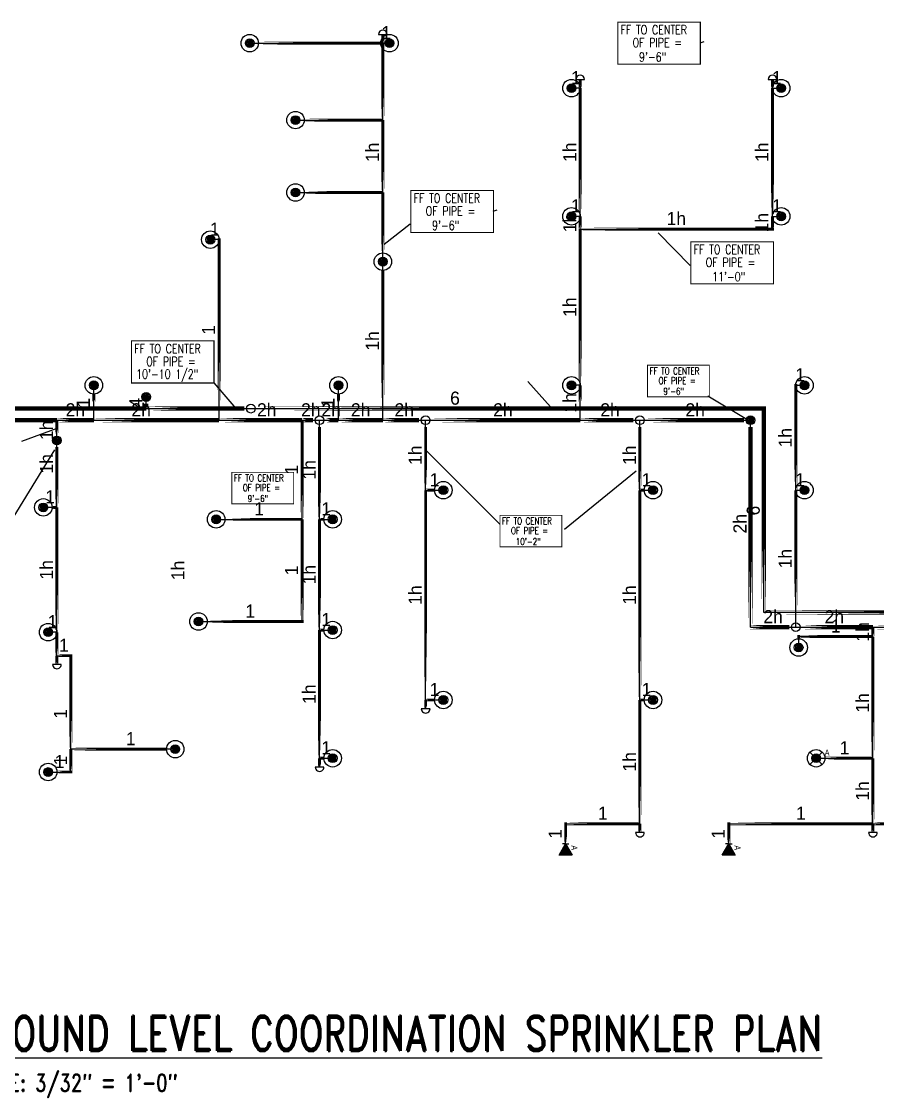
# Model space of a CAD drawing. Header units: inches. Extents: x -4258 to 19, y -149 to 1456.
# Drawn here: x -1782 to -1194, y -149 to 589 of the extents above; entities that cross this region are included whole.
import ezdxf
from ezdxf.enums import TextEntityAlignment as Align

# ---------------------------------------------------------------- set-up
doc = ezdxf.new("R2010")
doc.units = ezdxf.units.IN
doc.header["$MEASUREMENT"] = 0
for name, color, linetype in [('Coordination', 1, 'Continuous'), ('HEAD', 7, 'Continuous'), ('headdn', 1, 'Continuous'), ('PIPEBL', 1, 'Continuous'), ('pipemn', 1, 'Continuous'), ('PIPESPC', 1, 'Continuous'), ('spk-cap', 1, 'Continuous'), ('spk-pipedrop', 1, 'Continuous'), ('spk-piperise', 1, 'Continuous')]:
    doc.layers.add(name, color=color, linetype=linetype)
doc.styles.add('PDA1', font='ROMAND', dxfattribs={"width": 0.755})
doc.styles.add('PIPE', font='PIPE.SHX')

# ---------------------------------------------------------------- blocks, each defined once
blk = doc.blocks.new('dpend1')
for radius in [6, 3]:
    blk.add_circle((0, 0), radius)
for points in [[(0.01, 2.97), (-2.53, -1.59), (-2.62, 1.36)], [(0.01, 2.97), (-2.49, -1.59), (2.52, -1.59)], [(2.52, -1.59), (0.01, 2.97), (2.6, 1.47)], [(2.52, -1.59), (-2.53, -1.59), (0.01, -2.98)]]:
    blk.add_solid(points)
blk = doc.blocks.new('DPEND4')
for p, q in [((4.24, -4.24), (-4.24, 4.24)), ((-4.24, -4.24), (4.24, 4.24))]:
    blk.add_line(p, q)
for radius in [6, 3]:
    blk.add_circle((0, 0), radius)
for points in [[(0, 0), (-3, 0), (-2.08, 2.07)], [(0, 0), (-3, 0), (-2.08, -2.07)], [(0, 0), (0, 3), (-2.12, 2.14)], [(0, 0), (0, -3), (-2.12, -2.14)], [(0, 0), (0, 3), (2.12, 2.14)], [(0, 0), (3, 0), (2.08, 2.07)], [(0, 0), (0, -3), (2.12, -2.14)], [(0, 0), (3, 0), (2.08, -2.07)]]:
    blk.add_solid(points)
at = {"style": 'PIPE', "width": 1.359757}
blk.add_text('A', height=4.28, dxfattribs=at).set_placement((5.9, 1.71), (9.23, 1.71), align=Align.FIT)
blk = doc.blocks.new('SIDE4')
for p, q in [((0, 0), (7.79, 4.5)), ((0, 0), (0, 2.24)), ((0, 0), (0, -2.24)), ((7.79, -4.5), (0, 0)), ((7.79, 4.5), (7.79, -4.5))]:
    blk.add_line(p, q)
blk.add_solid([(7.79, -4.5), (0, 0), (7.79, 4.5)])
at = {"style": 'PIPE', "width": 1.359757}
blk.add_text('A', height=4.28, rotation=360, dxfattribs=at).set_placement((0.95, 3.81), (4.28, 3.81), align=Align.FIT)
blk = doc.blocks.new('CAP')
blk.add_line((0, 3), (0, -3))
blk.add_arc((0, 0), 3, 270, 90)
blk = doc.blocks.new('PIPESPC')
at = {"layer": 'PIPESPC', "style": 'PIPE', "width": 0.9}
blk.add_attdef('SIZE', text='', height=9, dxfattribs=at).set_placement((0, 4.02), align=Align.CENTER)
at = {"layer": 'PIPESPC', "style": 'PIPE', "flags": 1}
blk.add_attdef('SCHED', (25.3, 3.89), '', height=9, dxfattribs=at)
blk = doc.blocks.new('drop')
blk.add_circle((0, 0), 3)
for points in [[(0.01, 2.97), (-2.53, -1.59), (-2.62, 1.36)], [(0.01, 2.97), (-2.49, -1.59), (2.52, -1.59)], [(2.52, -1.59), (0.01, 2.97), (2.6, 1.47)], [(2.52, -1.59), (-2.53, -1.59), (0.01, -2.98)]]:
    blk.add_solid(points)
blk = doc.blocks.new('rise')
blk.add_circle((0, 0), 3)
blk = doc.blocks.new('vbbb122222222222')
at = {"layer": 'Coordination'}
blk.add_line((6967.97, 3928.98), (6964.31, 3927.77), dxfattribs=at)
at = {"layer": 'Coordination', "const_width": 1}
blk.add_lwpolyline([(6889.15, 3947.05), (6889.15, 3908.56), (6964.72, 3908.56), (6964.72, 3947.05), (6889.15, 3947.05)], dxfattribs=at)
at = {"layer": 'Coordination', "style": 'PDA1', "width": 0.755}
for s, p in [('FF TO CENTER', (6891.66, 3935.82)), ('OF PIPE = ', (6902.67, 3924.02)), ('9\'-6"', (6908.57, 3910.87))]:
    blk.add_text(s, height=8.4, dxfattribs=at).set_placement(p)

msp = doc.modelspace()

# ---------------------------------------------------------------- linework, layer by layer
at = {"color": 1}
for points, const_width in [([(-1533.52, 574.62), (-1533.52, 580.62)], 2), ([(-1618.94, 574.62), (-1533.52, 574.62)], 2), ([(-1533.52, 521.81), (-1533.52, 574.62)], 2), ([(-1398, 543.74), (-1398, 549.74)], 2), ([(-1266, 543.74), (-1266, 549.74)], 2), ([(-1398, 455.74), (-1398, 543.74)], 2), ([(-1266, 455.74), (-1266, 543.74)], 2), ([(-1587.5, 521.81), (-1533.52, 521.81)], 2), ([(-1533.52, 472.13), (-1533.52, 521.81)], 2), ([(-1587.5, 472.13), (-1533.52, 472.13)], 2), ([(-1533.52, 430.63), (-1533.52, 472.13)], 2), ([(-1398, 446.99), (-1398, 455.74)], 2), ([(-1266, 445.99), (-1266, 455.74)], 2), ([(-1398, 339.74), (-1398, 446.99)], 2), ([(-1398, 446.99), (-1265, 446.99)], 2), ([(-1646, 328.24), (-1646, 440.74)], 2), ([(-1533.52, 328.24), (-1533.52, 418.63)], 2), ([(-1398, 328.24), (-1398, 339.74)], 2), ([(-1250, 267.74), (-1250, 340.74)], 2), ([(-1732, 328.24), (-1732, 333.74)], 2), ([(-1564, 328.24), (-1564, 333.74)], 2), ([(-2069.7, 323.74), (-1696, 323.74)], 3), ([(-1696, 323.74), (-1696, 327.24)], 3), ([(-1696, 323.74), (-1628.62, 323.74)], 3), ([(-1619.62, 323.74), (-1270.5, 323.74)], 3), ([(-1272, 182.24), (-1272, 325.24)], 3), ([(-1850, 315.74), (-1757.37, 315.74)], 3), ([(-1757.37, 315.74), (-1732, 315.74)], 3), ([(-1757.37, 306.45), (-1757.37, 315.74)], 2), ([(-1732, 315.74), (-1646, 315.74)], 3), ([(-1646, 315.74), (-1589, 315.74)], 3), ([(-1589, 315.74), (-1581.5, 315.74)], 3), ([(-1589, 247.74), (-1589, 315.74)], 2), ([(-1577, 247.74), (-1577, 311.24)], 2), ([(-1572.5, 315.74), (-1564, 315.74)], 3), ([(-1564, 315.74), (-1533.52, 315.74)], 3), ([(-1533.52, 315.74), (-1508.65, 315.74)], 3), ([(-1504.15, 267.74), (-1504.15, 311.24)], 2), ([(-1499.65, 315.74), (-1398, 315.74)], 3), ([(-1398, 315.74), (-1361.5, 315.74)], 3), ([(-1357, 267.74), (-1357, 311.24)], 2), ([(-1352.5, 315.74), (-1285.6, 315.74)], 3), ([(-1281.1, 172.24), (-1281.1, 311.24)], 3), ([(-1757.37, 255.95), (-1757.37, 297.45)], 2), ([(-1504.15, 123.74), (-1504.15, 267.74)], 2), ([(-1504.15, 267.74), (-1498, 267.74)], 2), ([(-1357, 123.74), (-1357, 267.74)], 2), ([(-1357, 267.74), (-1354, 267.74)], 2), ([(-1250, 188.24), (-1250, 267.74)], 2), ([(-1760.71, 255.95), (-1757.37, 255.95)], 2), ([(-1757.37, 170.29), (-1757.37, 255.95)], 2), ([(-1642, 247.74), (-1589, 247.74)], 2), ([(-1589, 176.6), (-1589, 247.74)], 2), ([(-1577, 171.74), (-1577, 247.74)], 2), ([(-1577, 247.74), (-1574, 247.74)], 2), ([(-1273.5, 183.74), (-994.5, 183.74)], 3), ([(-1654.13, 177.6), (-1588, 177.6)], 2), ([(-1757.37, 154.15), (-1757.37, 170.29)], 2), ([(-1577, 83.74), (-1577, 171.74)], 2), ([(-1577, 171.74), (-1574, 171.74)], 2), ([(-1282.6, 173.74), (-1254.5, 173.74)], 3), ([(-1245.5, 173.74), (-1197, 173.74)], 3), ([(-1197, 173.74), (-1116.57, 173.74)], 3), ([(-1197, 167.31), (-1197, 173.74)], 2), ([(-1249, 167.31), (-1197, 167.31)], 2), ([(-1248, 165.74), (-1248, 168.31)], 2), ([(-1197, 83.74), (-1197, 167.31)], 2), ([(-1757.37, 148.15), (-1757.37, 154.15)], 2), ([(-1757.37, 154.15), (-1746.75, 154.15)], 2), ([(-1747.75, 90), (-1747.75, 155.15)], 2), ([(-1504.15, 117.74), (-1504.15, 123.74)], 2), ([(-1504.15, 123.74), (-1498, 123.74)], 2), ([(-1357, 38.79), (-1357, 123.74)], 2), ([(-1357, 123.74), (-1354, 123.74)], 2), ([(-1747.75, 73.29), (-1747.75, 90)], 2), ([(-1747.75, 90), (-1682.1, 90)], 2), ([(-1577, 77.74), (-1577, 83.74)], 2), ([(-1577, 83.74), (-1574, 83.74)], 2), ([(-1230, 83.74), (-1197, 83.74)], 2), ([(-1197, 38.79), (-1197, 83.74)], 2), ([(-1757.37, 74.29), (-1746.75, 74.29)], 2), ([(-1409, 38.79), (-1357, 38.79)], 2), ([(-1408, 24.9), (-1408, 39.79)], 2), ([(-1357, 32.79), (-1357, 38.79)], 2), ([(-1297, 38.79), (-1197, 38.79)], 2), ([(-1296, 24.9), (-1296, 39.79)], 2), ([(-1197, 32.79), (-1197, 38.79)], 2), ([(-1197, 38.79), (-1181, 38.79)], 2)]:
    msp.add_lwpolyline(points, close=True, dxfattribs=dict(at, const_width=const_width))
at = {"layer": 'Coordination'}
for p, q in [((-1532.71, 436.74), (-1514.67, 450.65)), ((-1344.51, 444.51), (-1322.42, 421.9)), ((-1634.34, 323.74), (-1649.48, 341.34)), ((-1418.38, 325.02), (-1434.05, 342.32)), ((-1283.54, 316.3), (-1310.42, 332.24)), ((-1757.47, 310.06), (-1781.65, 301.19)), ((-1759.02, 295.57), (-1793.81, 238.79)), ((-1503.51, 294.78), (-1453.2, 244.5)), ((-1359.62, 280.74), (-1408.8, 240.85))]:
    msp.add_line(p, q, dxfattribs=at)
for points, const_width in [([(-1321.95, 438.26), (-1321.95, 409.39), (-1265.27, 409.39), (-1265.27, 438.26), (-1321.95, 438.26)], 0.75), ([(-1706.15, 370.21), (-1706.15, 341.34), (-1649.48, 341.34), (-1649.48, 370.21), (-1706.15, 370.21)], 0.75), ([(-1351.78, 353.53), (-1351.78, 331.88), (-1309.27, 331.88), (-1309.27, 353.53), (-1351.78, 353.53)], 0.562), ([(-1637.26, 280.01), (-1637.26, 258.36), (-1594.75, 258.36), (-1594.75, 280.01), (-1637.26, 280.01)], 0.562), ([(-1453.13, 250.5), (-1453.13, 228.85), (-1410.63, 228.85), (-1410.63, 250.5), (-1453.13, 250.5)], 0.562)]:
    msp.add_lwpolyline(points, dxfattribs=dict(at, const_width=const_width))
at = {"layer": 'PIPEBL'}
for p, q in [((-1533.52, 574.62), (-1533.52, 580.62)), ((-1624.94, 574.62), (-1533.52, 574.62)), ((-1533.52, 521.81), (-1533.52, 574.62)), ((-1528.94, 574.62), (-1533.52, 574.62)), ((-1398, 543.74), (-1398, 549.74)), ((-1266, 543.74), (-1266, 549.74)), ((-1398, 543.74), (-1404, 543.74)), ((-1398, 455.74), (-1398, 543.74)), ((-1266, 455.74), (-1266, 543.74)), ((-1266, 543.74), (-1260, 543.74)), ((-1593.5, 521.81), (-1533.52, 521.81)), ((-1533.52, 472.13), (-1533.52, 521.81)), ((-1593.5, 472.13), (-1533.52, 472.13)), ((-1533.52, 424.63), (-1533.52, 472.13)), ((-1398, 455.74), (-1404, 455.74)), ((-1398, 446.99), (-1398, 455.74)), ((-1266, 446.99), (-1266, 455.74)), ((-1266, 455.74), (-1260, 455.74)), ((-1398, 339.74), (-1398, 446.99)), ((-1398, 446.99), (-1266, 446.99)), ((-1646, 439.74), (-1652, 439.74)), ((-1646, 315.74), (-1646, 439.74)), ((-1533.52, 315.74), (-1533.52, 424.63)), ((-1732, 315.74), (-1732, 339.74)), ((-1564, 315.74), (-1564, 339.74)), ((-1398, 339.74), (-1404, 339.74)), ((-1398, 315.74), (-1398, 339.74)), ((-1250, 267.74), (-1250, 339.74)), ((-1250, 339.74), (-1244, 339.74)), ((-1757.37, 301.95), (-1757.37, 315.74)), ((-1589, 247.74), (-1589, 315.74)), ((-1577, 247.74), (-1577, 315.74)), ((-1504.15, 267.74), (-1504.15, 315.74)), ((-1357, 267.74), (-1357, 315.74)), ((-1757.37, 255.95), (-1757.37, 301.95)), ((-1504.15, 123.74), (-1504.15, 267.74)), ((-1504.15, 267.74), (-1492, 267.74)), ((-1357, 123.74), (-1357, 267.74)), ((-1357, 267.74), (-1348, 267.74)), ((-1250, 173.74), (-1250, 267.74)), ((-1250, 267.74), (-1244, 267.74)), ((-1757.37, 255.95), (-1766.71, 255.95)), ((-1757.37, 170.29), (-1757.37, 255.95)), ((-1648, 247.74), (-1589, 247.74)), ((-1589, 177.6), (-1589, 247.74)), ((-1577, 171.74), (-1577, 247.74)), ((-1577, 247.74), (-1568, 247.74)), ((-1660.13, 177.6), (-1589, 177.6)), ((-1757.37, 170.29), (-1763.37, 170.29)), ((-1757.37, 154.15), (-1757.37, 170.29)), ((-1577, 83.74), (-1577, 171.74)), ((-1577, 171.74), (-1568, 171.74)), ((-1197, 167.31), (-1197, 173.74)), ((-1248, 167.31), (-1197, 167.31)), ((-1248, 167.31), (-1248, 159.74)), ((-1197, 83.74), (-1197, 167.31)), ((-1757.37, 154.15), (-1747.75, 154.15)), ((-1757.37, 154.15), (-1757.37, 148.15)), ((-1747.75, 90), (-1747.75, 154.15)), ((-1504.15, 123.74), (-1492, 123.74)), ((-1504.15, 117.74), (-1504.15, 123.74)), ((-1357, 123.74), (-1348, 123.74)), ((-1357, 38.79), (-1357, 123.74)), ((-1747.75, 74.29), (-1747.75, 90)), ((-1676.1, 90), (-1747.75, 90)), ((-1577, 83.74), (-1568, 83.74)), ((-1577, 77.74), (-1577, 83.74)), ((-1236, 83.74), (-1197, 83.74)), ((-1197, 38.79), (-1197, 83.74)), ((-1763.37, 74.29), (-1747.75, 74.29)), ((-1408, 38.79), (-1357, 38.79)), ((-1408, 24.9), (-1408, 38.79)), ((-1357, 32.79), (-1357, 38.79)), ((-1296, 38.79), (-1197, 38.79)), ((-1296, 24.9), (-1296, 38.79)), ((-1197, 38.79), (-1182, 38.79)), ((-1197, 38.79), (-1197, 32.79))]:
    msp.add_line(p, q, dxfattribs=at)
at = {"layer": 'pipemn', "color": 5}
for p, q in [((-1696, 323.74), (-1696, 331.74)), ((-2069.7, 323.74), (-1696, 323.74)), ((-1696, 323.74), (-1624.12, 323.74)), ((-1624.12, 323.74), (-1272, 323.74)), ((-1272, 183.74), (-1272, 323.74)), ((-996, 183.74), (-1272, 183.74))]:
    msp.add_line(p, q, dxfattribs=at)
at = {"layer": 'pipemn', "color": 6}
for p, q in [((-1850, 315.74), (-1757.37, 315.74)), ((-1757.37, 315.74), (-1732, 315.74)), ((-1732, 315.74), (-1646, 315.74)), ((-1646, 315.74), (-1589, 315.74)), ((-1589, 315.74), (-1577, 315.74)), ((-1577, 315.74), (-1564, 315.74)), ((-1564, 315.74), (-1533.52, 315.74)), ((-1533.52, 315.74), (-1504.15, 315.74)), ((-1504.15, 315.74), (-1398, 315.74)), ((-1398, 315.74), (-1357, 315.74)), ((-1357, 315.74), (-1281.1, 315.74)), ((-1281.1, 173.74), (-1281.1, 315.74)), ((-1281.1, 173.74), (-1250, 173.74)), ((-1250, 173.74), (-1197, 173.74)), ((-1197, 173.74), (-1112.07, 173.74))]:
    msp.add_line(p, q, dxfattribs=at)

# ---------------------------------------------------------------- block references
at = {"layer": 'Coordination', "xscale": 0.75, "yscale": 0.75, "zscale": 0.75}
for p in [(-6539.06, -2371.19), (-6681.13, -2486.8)]:
    msp.add_blockref('vbbb122222222222', p, dxfattribs=at)
at = {"layer": 'headdn'}
for name, p in [('dpend1', (-1624.94, 574.62)), ('dpend1', (-1528.94, 574.62)), ('dpend1', (-1404, 543.74)), ('dpend1', (-1260, 543.74)), ('dpend1', (-1593.5, 521.81)), ('dpend1', (-1593.5, 472.13)), ('dpend1', (-1404, 455.74)), ('dpend1', (-1260, 455.74)), ('dpend1', (-1652, 439.74)), ('dpend1', (-1533.52, 424.63)), ('dpend1', (-1732, 339.74)), ('dpend1', (-1564, 339.74)), ('dpend1', (-1404, 339.74)), ('dpend1', (-1244, 339.74)), ('dpend1', (-1492, 267.74)), ('dpend1', (-1348, 267.74)), ('dpend1', (-1244, 267.74)), ('dpend1', (-1766.71, 255.95)), ('dpend1', (-1648, 247.74)), ('dpend1', (-1568, 247.74)), ('dpend1', (-1660.13, 177.6)), ('dpend1', (-1568, 171.74)), ('dpend1', (-1763.37, 170.29)), ('dpend1', (-1248, 159.74)), ('dpend1', (-1492, 123.74)), ('dpend1', (-1348, 123.74)), ('dpend1', (-1676.1, 90)), ('dpend1', (-1568, 83.74)), ('DPEND4', (-1236, 83.74)), ('dpend1', (-1763.37, 74.29))]:
    msp.add_blockref(name, p, dxfattribs=at)
at = {"layer": 'headdn', "rotation": 270}
for p in [(-1408, 24.9), (-1296, 24.9)]:
    msp.add_blockref('SIDE4', p, dxfattribs=at)
at = {"layer": 'PIPESPC'}
ref = msp.add_blockref('PIPESPC', (-1531.23, 574.62), dxfattribs=at)
ref.add_attrib('SIZE', '1', dxfattribs={"color": 0, "height": 9, "style": 'PIPE'}).set_placement((-1531.23, 574.62), align=Align.BOTTOM_CENTER)
ref = msp.add_blockref('PIPESPC', (-1401, 543.74), dxfattribs=at)
ref.add_attrib('SIZE', '1', dxfattribs={"color": 0, "height": 9, "style": 'PIPE'}).set_placement((-1401, 543.74), align=Align.BOTTOM_CENTER)
ref = msp.add_blockref('PIPESPC', (-1263, 543.74), dxfattribs=at)
ref.add_attrib('SIZE', '1', dxfattribs={"color": 0, "height": 9, "style": 'PIPE'}).set_placement((-1263, 543.74), align=Align.BOTTOM_CENTER)
ref = msp.add_blockref('PIPESPC', (-1533.52, 499.63), dxfattribs=dict(at, rotation=90))
ref.add_attrib('SIZE', '1h', dxfattribs={"color": 0, "height": 9, "rotation": 90, "style": 'PIPE'}).set_placement((-1533.52, 499.63), align=Align.BOTTOM_CENTER)
ref = msp.add_blockref('PIPESPC', (-1398, 499.74), dxfattribs=dict(at, rotation=90))
ref.add_attrib('SIZE', '1h', dxfattribs={"color": 0, "height": 9, "rotation": 90, "style": 'PIPE'}).set_placement((-1398, 499.74), align=Align.BOTTOM_CENTER)
ref = msp.add_blockref('PIPESPC', (-1266, 499.74), dxfattribs=dict(at, rotation=90))
ref.add_attrib('SIZE', '1h', dxfattribs={"color": 0, "height": 9, "rotation": 90, "style": 'PIPE'}).set_placement((-1266, 499.74), align=Align.BOTTOM_CENTER)
ref = msp.add_blockref('PIPESPC', (-1401, 455.74), dxfattribs=at)
ref.add_attrib('SIZE', '1', dxfattribs={"color": 0, "height": 9, "style": 'PIPE'}).set_placement((-1401, 455.74), align=Align.BOTTOM_CENTER)
ref = msp.add_blockref('PIPESPC', (-1263, 455.74), dxfattribs=at)
ref.add_attrib('SIZE', '1', dxfattribs={"color": 0, "height": 9, "style": 'PIPE'}).set_placement((-1263, 455.74), align=Align.BOTTOM_CENTER)
ref = msp.add_blockref('PIPESPC', (-1332, 446.99), dxfattribs=at)
ref.add_attrib('SIZE', '1h', dxfattribs={"color": 0, "height": 9, "style": 'PIPE'}).set_placement((-1332, 446.99), align=Align.BOTTOM_CENTER)
ref = msp.add_blockref('PIPESPC', (-1649, 439.74), dxfattribs=at)
ref.add_attrib('SIZE', '1', dxfattribs={"color": 0, "height": 9, "style": 'PIPE'}).set_placement((-1649, 439.74), align=Align.BOTTOM_CENTER)
ref = msp.add_blockref('PIPESPC', (-1398, 451.37), dxfattribs=dict(at, rotation=89.99999999999405))
ref.add_attrib('SIZE', '1h', dxfattribs={"color": 0, "height": 9, "rotation": 90, "style": 'PIPE'}).set_placement((-1398, 451.37), align=Align.BOTTOM_CENTER)
ref = msp.add_blockref('PIPESPC', (-1266, 451.37), dxfattribs=dict(at, rotation=90))
ref.add_attrib('SIZE', '1h', dxfattribs={"color": 0, "height": 9, "rotation": 90, "style": 'PIPE'}).set_placement((-1266, 451.37), align=Align.BOTTOM_CENTER)
ref = msp.add_blockref('PIPESPC', (-1398, 393.37), dxfattribs=dict(at, rotation=90.0000000000005))
ref.add_attrib('SIZE', '1h', dxfattribs={"color": 0, "height": 9, "rotation": 90, "style": 'PIPE'}).set_placement((-1398, 393.37), align=Align.BOTTOM_CENTER)
ref = msp.add_blockref('PIPESPC', (-1646, 377.74), dxfattribs=dict(at, rotation=90))
ref.add_attrib('SIZE', '1', dxfattribs={"color": 0, "height": 9, "rotation": 90, "style": 'PIPE'}).set_placement((-1646, 377.74), align=Align.BOTTOM_CENTER)
ref = msp.add_blockref('PIPESPC', (-1533.52, 370.19), dxfattribs=dict(at, rotation=89.9999999999995))
ref.add_attrib('SIZE', '1h', dxfattribs={"color": 0, "height": 9, "rotation": 90, "style": 'PIPE'}).set_placement((-1533.52, 370.19), align=Align.BOTTOM_CENTER)
ref = msp.add_blockref('PIPESPC', (-1247, 339.74), dxfattribs=at)
ref.add_attrib('SIZE', '1', dxfattribs={"color": 0, "height": 9, "style": 'PIPE'}).set_placement((-1247, 339.74), align=Align.BOTTOM_CENTER)
ref = msp.add_blockref('PIPESPC', (-1484, 323.74), dxfattribs=at)
ref.add_attrib('SIZE', '6', dxfattribs={"color": 0, "height": 9, "style": 'PIPE'}).set_placement((-1484, 323.74), align=Align.BOTTOM_CENTER)
ref = msp.add_blockref('PIPESPC', (-1398, 327.74), dxfattribs=dict(at, rotation=90))
ref.add_attrib('SIZE', '1h', dxfattribs={"color": 0, "height": 9, "rotation": 90, "style": 'PIPE'}).set_placement((-1398, 327.74), align=Align.BOTTOM_CENTER)
ref = msp.add_blockref('PIPESPC', (-1744.69, 315.74), dxfattribs=at)
ref.add_attrib('SIZE', '2h', dxfattribs={"color": 0, "height": 9, "style": 'PIPE'}).set_placement((-1744.69, 315.74), align=Align.BOTTOM_CENTER)
ref = msp.add_blockref('PIPESPC', (-1732, 327.74), dxfattribs=dict(at, rotation=90))
ref.add_attrib('SIZE', '1', dxfattribs={"color": 0, "height": 9, "rotation": 90, "style": 'PIPE'}).set_placement((-1732, 327.74), align=Align.BOTTOM_CENTER)
ref = msp.add_blockref('PIPESPC', (-1696, 327.74), dxfattribs=dict(at, rotation=90))
ref.add_attrib('SIZE', '4', dxfattribs={"color": 0, "height": 9, "rotation": 90, "style": 'PIPE'}).set_placement((-1696, 327.74), align=Align.BOTTOM_CENTER)
ref = msp.add_blockref('PIPESPC', (-1699.53, 315.74), dxfattribs=at)
ref.add_attrib('SIZE', '2h', dxfattribs={"color": 0, "height": 9, "style": 'PIPE'}).set_placement((-1699.53, 315.74), align=Align.BOTTOM_CENTER)
ref = msp.add_blockref('PIPESPC', (-1613.27, 315.74), dxfattribs=at)
ref.add_attrib('SIZE', '2h', dxfattribs={"color": 0, "height": 9, "style": 'PIPE'}).set_placement((-1613.27, 315.74), align=Align.BOTTOM_CENTER)
ref = msp.add_blockref('PIPESPC', (-1583, 315.74), dxfattribs=at)
ref.add_attrib('SIZE', '2h', dxfattribs={"color": 0, "height": 9, "style": 'PIPE'}).set_placement((-1583, 315.74), align=Align.BOTTOM_CENTER)
ref = msp.add_blockref('PIPESPC', (-1564, 327.74), dxfattribs=dict(at, rotation=90))
ref.add_attrib('SIZE', '1', dxfattribs={"color": 0, "height": 9, "rotation": 90, "style": 'PIPE'}).set_placement((-1564, 327.74), align=Align.BOTTOM_CENTER)
ref = msp.add_blockref('PIPESPC', (-1569, 315.74), dxfattribs=at)
ref.add_attrib('SIZE', '2h', dxfattribs={"color": 0, "height": 9, "style": 'PIPE'}).set_placement((-1569, 315.74), align=Align.BOTTOM_CENTER)
ref = msp.add_blockref('PIPESPC', (-1548.76, 315.74), dxfattribs=at)
ref.add_attrib('SIZE', '2h', dxfattribs={"color": 0, "height": 9, "style": 'PIPE'}).set_placement((-1548.76, 315.74), align=Align.BOTTOM_CENTER)
ref = msp.add_blockref('PIPESPC', (-1518.83, 315.74), dxfattribs=at)
ref.add_attrib('SIZE', '2h', dxfattribs={"color": 0, "height": 9, "style": 'PIPE'}).set_placement((-1518.83, 315.74), align=Align.BOTTOM_CENTER)
ref = msp.add_blockref('PIPESPC', (-1451.07, 315.74), dxfattribs=at)
ref.add_attrib('SIZE', '2h', dxfattribs={"color": 0, "height": 9, "style": 'PIPE'}).set_placement((-1451.07, 315.74), align=Align.BOTTOM_CENTER)
ref = msp.add_blockref('PIPESPC', (-1377.5, 315.74), dxfattribs=at)
ref.add_attrib('SIZE', '2h', dxfattribs={"color": 0, "height": 9, "style": 'PIPE'}).set_placement((-1377.5, 315.74), align=Align.BOTTOM_CENTER)
ref = msp.add_blockref('PIPESPC', (-1319.05, 315.74), dxfattribs=at)
ref.add_attrib('SIZE', '2h', dxfattribs={"color": 0, "height": 9, "style": 'PIPE'}).set_placement((-1319.05, 315.74), align=Align.BOTTOM_CENTER)
ref = msp.add_blockref('PIPESPC', (-1757.37, 308.85), dxfattribs=dict(at, rotation=90))
ref.add_attrib('SIZE', '1h', dxfattribs={"color": 0, "height": 9, "rotation": 90, "style": 'PIPE'}).set_placement((-1757.37, 308.85), align=Align.BOTTOM_CENTER)
ref = msp.add_blockref('PIPESPC', (-1250, 303.74), dxfattribs=dict(at, rotation=90))
ref.add_attrib('SIZE', '1h', dxfattribs={"color": 0, "height": 9, "rotation": 90, "style": 'PIPE'}).set_placement((-1250, 303.74), align=Align.BOTTOM_CENTER)
ref = msp.add_blockref('PIPESPC', (-1504.15, 291.74), dxfattribs=dict(at, rotation=90))
ref.add_attrib('SIZE', '1h', dxfattribs={"color": 0, "height": 9, "rotation": 90, "style": 'PIPE'}).set_placement((-1504.15, 291.74), align=Align.BOTTOM_CENTER)
ref = msp.add_blockref('PIPESPC', (-1357, 291.74), dxfattribs=dict(at, rotation=90))
ref.add_attrib('SIZE', '1h', dxfattribs={"color": 0, "height": 9, "rotation": 90, "style": 'PIPE'}).set_placement((-1357, 291.74), align=Align.BOTTOM_CENTER)
ref = msp.add_blockref('PIPESPC', (-1757.37, 285.85), dxfattribs=dict(at, rotation=90))
ref.add_attrib('SIZE', '1h', dxfattribs={"color": 0, "height": 9, "rotation": 90, "style": 'PIPE'}).set_placement((-1757.37, 285.85), align=Align.BOTTOM_CENTER)
ref = msp.add_blockref('PIPESPC', (-1589, 281.74), dxfattribs=dict(at, rotation=90))
ref.add_attrib('SIZE', '1', dxfattribs={"color": 0, "height": 9, "rotation": 90, "style": 'PIPE'}).set_placement((-1589, 281.74), align=Align.BOTTOM_CENTER)
ref = msp.add_blockref('PIPESPC', (-1577, 281.74), dxfattribs=dict(at, rotation=90))
ref.add_attrib('SIZE', '1h', dxfattribs={"color": 0, "height": 9, "rotation": 90, "style": 'PIPE'}).set_placement((-1577, 281.74), align=Align.BOTTOM_CENTER)
ref = msp.add_blockref('PIPESPC', (-1498.07, 267.74), dxfattribs=at)
ref.add_attrib('SIZE', '1', dxfattribs={"color": 0, "height": 9, "style": 'PIPE'}).set_placement((-1498.07, 267.74), align=Align.BOTTOM_CENTER)
ref = msp.add_blockref('PIPESPC', (-1352.5, 267.74), dxfattribs=at)
ref.add_attrib('SIZE', '1', dxfattribs={"color": 0, "height": 9, "style": 'PIPE'}).set_placement((-1352.5, 267.74), align=Align.BOTTOM_CENTER)
ref = msp.add_blockref('PIPESPC', (-1247, 267.74), dxfattribs=at)
ref.add_attrib('SIZE', '1', dxfattribs={"color": 0, "height": 9, "style": 'PIPE'}).set_placement((-1247, 267.74), align=Align.BOTTOM_CENTER)
ref = msp.add_blockref('PIPESPC', (-1762.04, 255.95), dxfattribs=at)
ref.add_attrib('SIZE', '1', dxfattribs={"color": 0, "height": 9, "style": 'PIPE'}).set_placement((-1762.04, 255.95), align=Align.BOTTOM_CENTER)
ref = msp.add_blockref('PIPESPC', (-1618.5, 247.74), dxfattribs=at)
ref.add_attrib('SIZE', '1', dxfattribs={"color": 0, "height": 9, "style": 'PIPE'}).set_placement((-1618.5, 247.74), align=Align.BOTTOM_CENTER)
ref = msp.add_blockref('PIPESPC', (-1572.5, 247.74), dxfattribs=at)
ref.add_attrib('SIZE', '1', dxfattribs={"color": 0, "height": 9, "style": 'PIPE'}).set_placement((-1572.5, 247.74), align=Align.BOTTOM_CENTER)
ref = msp.add_blockref('PIPESPC', (-1272, 253.74), dxfattribs=dict(at, rotation=90))
ref.add_attrib('SIZE', '6', dxfattribs={"color": 0, "height": 9, "rotation": 90, "style": 'PIPE'}).set_placement((-1272, 253.74), align=Align.BOTTOM_CENTER)
ref = msp.add_blockref('PIPESPC', (-1281.1, 244.74), dxfattribs=dict(at, rotation=90))
ref.add_attrib('SIZE', '2h', dxfattribs={"color": 0, "height": 9, "rotation": 90, "style": 'PIPE'}).set_placement((-1281.1, 244.74), align=Align.BOTTOM_CENTER)
ref = msp.add_blockref('PIPESPC', (-1250, 220.74), dxfattribs=dict(at, rotation=90.00000000000058))
ref.add_attrib('SIZE', '1h', dxfattribs={"color": 0, "height": 9, "rotation": 90, "style": 'PIPE'}).set_placement((-1250, 220.74), align=Align.BOTTOM_CENTER)
ref = msp.add_blockref('PIPESPC', (-1757.37, 213.12), dxfattribs=dict(at, rotation=90.00000000000061))
ref.add_attrib('SIZE', '1h', dxfattribs={"color": 0, "height": 9, "rotation": 90, "style": 'PIPE'}).set_placement((-1757.37, 213.12), align=Align.BOTTOM_CENTER)
ref = msp.add_blockref('PIPESPC', (-1667.07, 212.67), dxfattribs=dict(at, rotation=90))
ref.add_attrib('SIZE', '1h', dxfattribs={"color": 0, "height": 9, "rotation": 90, "style": 'PIPE'}).set_placement((-1667.07, 212.67), align=Align.BOTTOM_CENTER)
ref = msp.add_blockref('PIPESPC', (-1589, 212.67), dxfattribs=dict(at, rotation=89.99999999999926))
ref.add_attrib('SIZE', '1', dxfattribs={"color": 0, "height": 9, "rotation": 90, "style": 'PIPE'}).set_placement((-1589, 212.67), align=Align.BOTTOM_CENTER)
ref = msp.add_blockref('PIPESPC', (-1577, 209.74), dxfattribs=dict(at, rotation=90))
ref.add_attrib('SIZE', '1h', dxfattribs={"color": 0, "height": 9, "rotation": 90, "style": 'PIPE'}).set_placement((-1577, 209.74), align=Align.BOTTOM_CENTER)
ref = msp.add_blockref('PIPESPC', (-1504.15, 195.74), dxfattribs=dict(at, rotation=90))
ref.add_attrib('SIZE', '1h', dxfattribs={"color": 0, "height": 9, "rotation": 90, "style": 'PIPE'}).set_placement((-1504.15, 195.74), align=Align.BOTTOM_CENTER)
ref = msp.add_blockref('PIPESPC', (-1357, 195.74), dxfattribs=dict(at, rotation=90))
ref.add_attrib('SIZE', '1h', dxfattribs={"color": 0, "height": 9, "rotation": 90, "style": 'PIPE'}).set_placement((-1357, 195.74), align=Align.BOTTOM_CENTER)
ref = msp.add_blockref('PIPESPC', (-1624.57, 177.6), dxfattribs=at)
ref.add_attrib('SIZE', '1', dxfattribs={"color": 0, "height": 9, "style": 'PIPE'}).set_placement((-1624.57, 177.6), align=Align.BOTTOM_CENTER)
ref = msp.add_blockref('PIPESPC', (-1265.55, 173.74), dxfattribs=at)
ref.add_attrib('SIZE', '2h', dxfattribs={"color": 0, "height": 9, "style": 'PIPE'}).set_placement((-1265.55, 173.74), align=Align.BOTTOM_CENTER)
ref = msp.add_blockref('PIPESPC', (-1223.5, 173.74), dxfattribs=at)
ref.add_attrib('SIZE', '2h', dxfattribs={"color": 0, "height": 9, "style": 'PIPE'}).set_placement((-1223.5, 173.74), align=Align.BOTTOM_CENTER)
ref = msp.add_blockref('PIPESPC', (-1760.37, 170.29), dxfattribs=at)
ref.add_attrib('SIZE', '1', dxfattribs={"color": 0, "height": 9, "style": 'PIPE'}).set_placement((-1760.37, 170.29), align=Align.BOTTOM_CENTER)
ref = msp.add_blockref('PIPESPC', (-1572.5, 171.74), dxfattribs=at)
ref.add_attrib('SIZE', '1', dxfattribs={"color": 0, "height": 9, "style": 'PIPE'}).set_placement((-1572.5, 171.74), align=Align.BOTTOM_CENTER)
ref = msp.add_blockref('PIPESPC', (-1222.5, 167.31), dxfattribs=at)
ref.add_attrib('SIZE', '1', dxfattribs={"color": 0, "height": 9, "style": 'PIPE'}).set_placement((-1222.5, 167.31), align=Align.BOTTOM_CENTER)
ref = msp.add_blockref('PIPESPC', (-1197, 170.53), dxfattribs=dict(at, rotation=90))
ref.add_attrib('SIZE', '1h', dxfattribs={"color": 0, "height": 9, "rotation": 90, "style": 'PIPE'}).set_placement((-1197, 170.53), align=Align.BOTTOM_CENTER)
ref = msp.add_blockref('PIPESPC', (-1752.56, 154.15), dxfattribs=at)
ref.add_attrib('SIZE', '1', dxfattribs={"color": 0, "height": 9, "style": 'PIPE'}).set_placement((-1752.56, 154.15), align=Align.BOTTOM_CENTER)
ref = msp.add_blockref('PIPESPC', (-1577, 127.74), dxfattribs=dict(at, rotation=90))
ref.add_attrib('SIZE', '1h', dxfattribs={"color": 0, "height": 9, "rotation": 90, "style": 'PIPE'}).set_placement((-1577, 127.74), align=Align.BOTTOM_CENTER)
ref = msp.add_blockref('PIPESPC', (-1498.07, 123.74), dxfattribs=at)
ref.add_attrib('SIZE', '1', dxfattribs={"color": 0, "height": 9, "style": 'PIPE'}).set_placement((-1498.07, 123.74), align=Align.BOTTOM_CENTER)
ref = msp.add_blockref('PIPESPC', (-1352.5, 123.74), dxfattribs=at)
ref.add_attrib('SIZE', '1', dxfattribs={"color": 0, "height": 9, "style": 'PIPE'}).set_placement((-1352.5, 123.74), align=Align.BOTTOM_CENTER)
ref = msp.add_blockref('PIPESPC', (-1197, 121.74), dxfattribs=dict(at, rotation=90))
ref.add_attrib('SIZE', '1h', dxfattribs={"color": 0, "height": 9, "rotation": 90, "style": 'PIPE'}).set_placement((-1197, 121.74), align=Align.BOTTOM_CENTER)
ref = msp.add_blockref('PIPESPC', (-1747.75, 114.22), dxfattribs=dict(at, rotation=90))
ref.add_attrib('SIZE', '1', dxfattribs={"color": 0, "height": 9, "rotation": 90, "style": 'PIPE'}).set_placement((-1747.75, 114.22), align=Align.BOTTOM_CENTER)
ref = msp.add_blockref('PIPESPC', (-1711.93, 90), dxfattribs=at)
ref.add_attrib('SIZE', '1', dxfattribs={"color": 0, "height": 9, "style": 'PIPE'}).set_placement((-1706.67, 90), align=Align.BOTTOM_CENTER)
ref = msp.add_blockref('PIPESPC', (-1572.5, 83.74), dxfattribs=at)
ref.add_attrib('SIZE', '1', dxfattribs={"color": 0, "height": 9, "style": 'PIPE'}).set_placement((-1572.5, 83.74), align=Align.BOTTOM_CENTER)
ref = msp.add_blockref('PIPESPC', (-1216.5, 83.74), dxfattribs=at)
ref.add_attrib('SIZE', '1', dxfattribs={"color": 0, "height": 9, "style": 'PIPE'}).set_placement((-1216.5, 83.74), align=Align.BOTTOM_CENTER)
ref = msp.add_blockref('PIPESPC', (-1747.75, 82.14), dxfattribs=dict(at, rotation=90))
ref.add_attrib('SIZE', '1', dxfattribs={"color": 0, "height": 9, "rotation": 90, "style": 'PIPE'}).set_placement((-1747.75, 82.14), align=Align.BOTTOM_CENTER)
ref = msp.add_blockref('PIPESPC', (-1755.56, 74.29), dxfattribs=at)
ref.add_attrib('SIZE', '1', dxfattribs={"color": 0, "height": 9, "style": 'PIPE'}).set_placement((-1755.56, 74.29), align=Align.BOTTOM_CENTER)
ref = msp.add_blockref('PIPESPC', (-1357, 81.27), dxfattribs=dict(at, rotation=90))
ref.add_attrib('SIZE', '1h', dxfattribs={"color": 0, "height": 9, "rotation": 90, "style": 'PIPE'}).set_placement((-1357, 81.27), align=Align.BOTTOM_CENTER)
ref = msp.add_blockref('PIPESPC', (-1197, 61.27), dxfattribs=dict(at, rotation=90))
ref.add_attrib('SIZE', '1h', dxfattribs={"color": 0, "height": 9, "rotation": 90, "style": 'PIPE'}).set_placement((-1197, 61.27), align=Align.BOTTOM_CENTER)
ref = msp.add_blockref('PIPESPC', (-1382.5, 38.79), dxfattribs=at)
ref.add_attrib('SIZE', '1', dxfattribs={"color": 0, "height": 9, "style": 'PIPE'}).set_placement((-1382.5, 38.79), align=Align.BOTTOM_CENTER)
ref = msp.add_blockref('PIPESPC', (-1246.5, 38.79), dxfattribs=at)
ref.add_attrib('SIZE', '1', dxfattribs={"color": 0, "height": 9, "style": 'PIPE'}).set_placement((-1246.5, 38.79), align=Align.BOTTOM_CENTER)
ref = msp.add_blockref('PIPESPC', (-1408, 31.85), dxfattribs=dict(at, rotation=90))
ref.add_attrib('SIZE', '1', dxfattribs={"color": 0, "height": 9, "rotation": 90, "style": 'PIPE'}).set_placement((-1408, 31.85), align=Align.BOTTOM_CENTER)
ref = msp.add_blockref('PIPESPC', (-1296, 31.85), dxfattribs=dict(at, rotation=90))
ref.add_attrib('SIZE', '1', dxfattribs={"color": 0, "height": 9, "rotation": 90, "style": 'PIPE'}).set_placement((-1296, 31.85), align=Align.BOTTOM_CENTER)
at = {"layer": 'spk-cap'}
for p, rotation in [((-1533.52, 580.62), 90.00000000002773), ((-1398, 549.74), 90.00000000002773), ((-1266, 549.74), 90.00000000002773), ((-1757.37, 148.15), 270.0000000000834), ((-1504.15, 117.74), 270.0000000000834), ((-1577, 77.74), 270.0000000000834), ((-1357, 32.79), 270.0000000000834), ((-1197, 32.79), 270.0000000000834)]:
    msp.add_blockref('CAP', p, dxfattribs=dict(at, rotation=rotation))
at = {"layer": 'spk-pipedrop', "rotation": 270.0000000000834}
for p in [(-1696, 331.74), (-1757.37, 301.95)]:
    msp.add_blockref('drop', p, dxfattribs=at)
at = {"layer": 'spk-pipedrop'}
msp.add_blockref('drop', (-1281.1, 315.74), dxfattribs=at)
at = {"layer": 'spk-piperise'}
for p, rotation in [((-1624.12, 323.74), 180.0000000000555), ((-1577, 315.74), 180.0000000000575), ((-1504.15, 315.74), 180.0000000000555), ((-1250, 173.74), 180.0000000000568)]:
    msp.add_blockref('rise', p, dxfattribs=dict(at, rotation=rotation))
msp.add_blockref('rise', (-1357, 315.74), dxfattribs=at)

# ---------------------------------------------------------------- texts
at = {"layer": 'Coordination', "style": 'PDA1', "width": 0.755}
for s, height, p in [('FF TO CENTER', 6.3, (-1320.06, 429.84)), ('OF PIPE = ', 6.3, (-1311.81, 420.98)), ('11\'-0"', 6.3, (-1307.38, 411.13)), ('FF TO CENTER', 6.3, (-1704.27, 361.79)), ('OF PIPE = ', 6.3, (-1696.02, 352.94)), ('10\'-10 1/2"', 6.3, (-1702.96, 344.26)), ('FF TO CENTER', 4.725, (-1350.37, 347.21)), ('OF PIPE = ', 4.725, (-1344.18, 340.57)), ('9\'-6"', 4.725, (-1340.85, 333.18)), ('FF TO CENTER', 4.725, (-1635.85, 273.7)), ('OF PIPE = ', 4.725, (-1629.66, 267.06)), ('9\'-6"', 4.725, (-1626.33, 259.66)), ('FF TO CENTER', 4.725, (-1451.72, 244.19)), ('OF PIPE = ', 4.725, (-1445.53, 237.55)), ('10\'-2"', 4.725, (-1442.21, 230.15))]:
    msp.add_text(s, height=height, dxfattribs=at).set_placement(p)
at = {"layer": 'HEAD', "insert": (-1820.39, -93.1), "char_height": 24, "attachment_point": 1, "style": 'PDA1'}
msp.add_mtext_dynamic_manual_height_columns('{\\LGROUND LEVEL COORDINATION SPRINKLER PLAN\\P\\H0.5x;\\lSCALE: 3/32" = 1\'-0"}', width=890.7119, gutter_width=1, heights=[0], dxfattribs=at)

doc.saveas('drawing.dxf')
